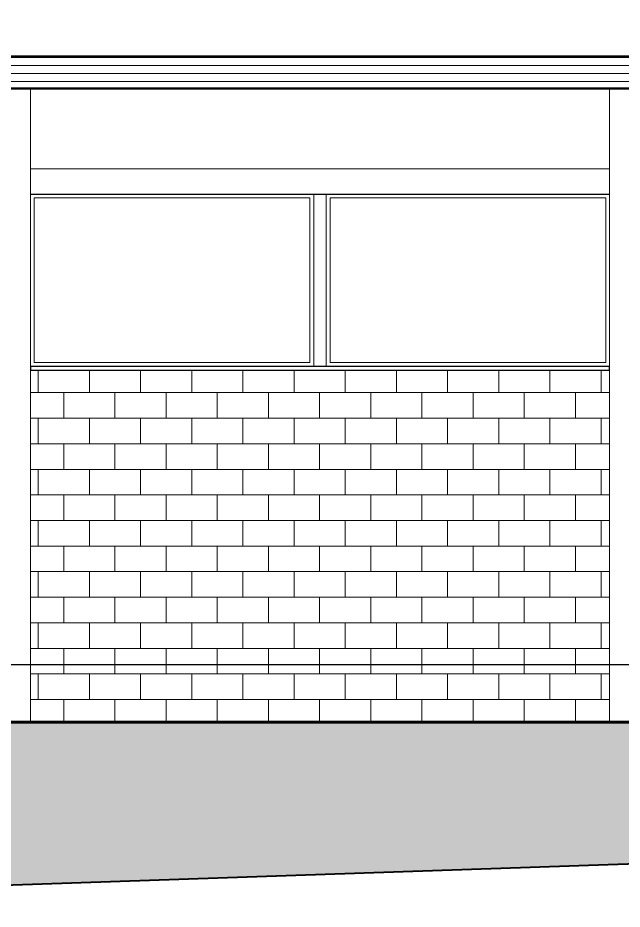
# Model space of a CAD drawing. Header units: millimetres. Extents: x 424 to 530, y 463 to 518.
# Drawn here: x 432.86 to 437.66, y 508.16 to 515.25 of the extents above; entities that cross this region are included whole.
import ezdxf

# ---------------------------------------------------------------- set-up
doc = ezdxf.new("R2010")
doc.units = ezdxf.units.MM
doc.layers.add('CARPINTERIA', color=7, linetype='Continuous', lineweight=9)

msp = doc.modelspace()

# ---------------------------------------------------------------- hatches: boundary and pattern name
at = {"lineweight": 5}
h = msp.add_hatch(dxfattribs=at)
h.set_pattern_fill('AR-B816', color=251, scale=0.001)
h.paths.add_polyline_path([(432.7575, 512.4457), (430.5575, 512.4458), (430.5575, 513.8454), (427.3584, 513.8455), (427.3582, 509.6496), (432.7574, 509.6496)])
h.paths.add_polyline_path([(437.5575, 512.446), (432.9575, 512.446), (432.9574, 509.6496), (437.5575, 509.6496)])
h.paths.add_polyline_path([(442.3575, 512.446), (437.7575, 512.446), (437.7575, 509.6496), (442.3575, 509.6496)])
h.paths.add_polyline_path([(447.1575, 513.8454), (447.1275, 513.8453), (447.1275, 512.446), (442.5575, 512.446), (442.5575, 509.6496), (447.1575, 509.6496)])
h.paths.add_polyline_path([(450.9575, 515.246), (447.1575, 515.246), (447.1576, 513.8454), (447.1576, 512.846), (450.9575, 512.846)])
h.paths.add_polyline_path([(447.9275, 513.6454), (447.9275, 514.4454), (449.1275, 514.4454), (449.1275, 513.6454)], flags=16)
h.paths.add_polyline_path([(447.9575, 513.6754), (447.9575, 514.4154), (449.0975, 514.4154), (449.0975, 513.6754)], flags=0)
h.paths.add_polyline_path([(449.3282, 512.046), (447.3576, 512.046), (447.3575, 509.6496), (449.3282, 509.6496)])
at = {"lineweight": 9}
h = msp.add_hatch(dxfattribs=at)
h.set_pattern_fill('ANSI31', color=251, scale=0.02, angle=315)
h.set_pattern_definition([(0, (0, 0.13496), (2e-17, 0.0635), [])])
h.paths.add_polyline_path([(447.1575, 514.685), (447.1575, 514.9852), (427.1582, 514.9852), (427.1583, 514.6853)])
h = msp.add_hatch(dxfattribs=at)
h.set_pattern_fill('ANSI38', color=57, scale=0.02)
h.set_pattern_definition([(45, (0, -0.000606), (-0.0449012806, 0.0449012806), []), (135, (0, -0.000606), (-0.134703842, 0.0449012806), [0.15875, -0.09525])])
h.paths.add_polyline_path([(449.3282, 508.9211), (449.3282, 509.6454), (432.9575, 509.6461), (432.9575, 509.6496), (427.1576, 509.6496), (427.1575, 508.163), (427.1575, 508.163)])

# ---------------------------------------------------------------- linework, layer by layer
for p, q in [((432.9576, 514.6852), (432.9574, 509.6461)), ((437.5575, 514.6852), (437.5575, 509.6448))]:
    msp.add_line(p, q, dxfattribs=at)
at = {"lineweight": 5}
msp.add_line((432.9575, 514.0454), (437.5575, 514.0454), dxfattribs=at)
at = {"lineweight": 30}
msp.add_line((432.9575, 513.8454), (437.5575, 513.8454), dxfattribs=at)
at = {"color": 20}
msp.add_line((454.2278, 510.1057), (425.9993, 510.1057), dxfattribs=at)
at = {"lineweight": 60}
msp.add_line((427.1576, 509.6496), (449.3282, 509.6496), dxfattribs=at)
at = {"lineweight": 50}
msp.add_lwpolyline([(431.7567, 514.9402), (447.1575, 514.9399), (447.1575, 514.6849), (427.1582, 514.6852), (427.1582, 514.9402)], close=True, dxfattribs=at)
at = {"lineweight": 30}
msp.add_lwpolyline([(432.9575, 512.446), (437.5575, 512.446), (437.5575, 512.476), (432.9575, 512.476)], close=True, dxfattribs=at)
at = {"color": 5, "lineweight": 40}
msp.add_lwpolyline([(424.3271, 508.163), (427.1575, 508.163), (449.3282, 508.9211), (452.1575, 509.0811)], dxfattribs=at)
at = {"layer": 'CARPINTERIA'}
for p, q in [((435.2075, 513.8454), (435.2075, 512.476)), ((435.3075, 513.8454), (435.3075, 512.476))]:
    msp.add_line(p, q, dxfattribs=at)
for points in [[(432.9875, 513.8154), (435.1775, 513.8154), (435.1775, 512.506), (432.9875, 512.506)], [(435.3375, 513.8154), (437.5274, 513.8154), (437.5274, 512.506), (435.3375, 512.506)]]:
    msp.add_lwpolyline(points, close=True, dxfattribs=at)

doc.saveas('drawing.dxf')
